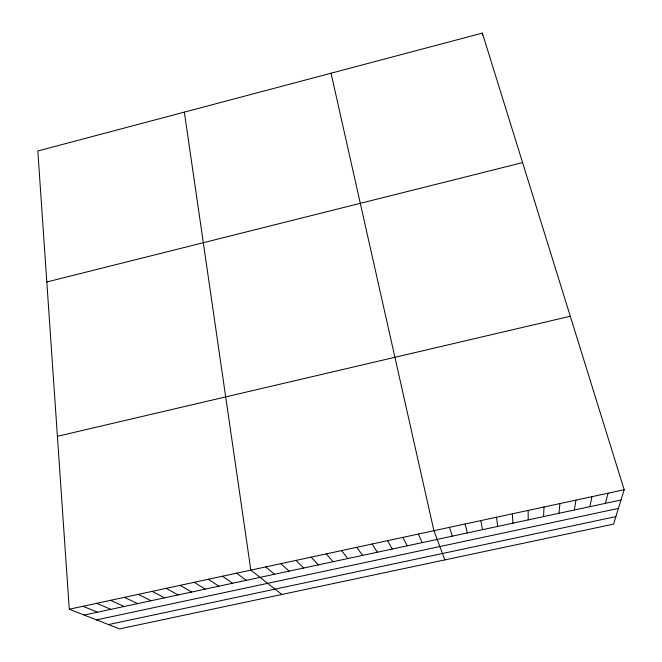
<?xml version="1.0" encoding="UTF-8"?>
<svg xmlns="http://www.w3.org/2000/svg" width="662" height="662" viewBox="0 0 662 662"><rect width="100%" height="100%" fill="white"/><g stroke="black" fill="none" stroke-linecap="round" stroke-linejoin="round"><path stroke-width="0.99" d="M543.576 516.592L544.007 507.001M558.968 513.298L559.936 503.575M574.401 509.988L575.915 500.133M589.892 506.67L591.952 496.682M605.424 503.335L608.039 493.215M624.175 489.739L613.558 524.122L119.499 628.9L69.27 609.222L37.825 150.986L482.358 33.1L624.175 489.739L69.27 609.222M46.812 281.979L522.583 162.612M57.404 436.308L570.296 316.246M84.19 615.064L621.006 500M96.495 619.889L618.407 508.424M108.477 624.58L615.875 516.617M82.99 606.268L97.488 612.218M96.751 603.305L110.819 609.354M110.554 600.335L124.199 606.491M124.398 597.356L137.605 603.612M138.275 594.36L151.06 600.732M152.202 591.365L164.548 597.844M166.17 588.361L178.07 594.939M180.172 585.34L191.641 592.035M194.223 582.32L205.245 589.114M208.307 579.283L218.89 586.193M222.44 576.238L232.569 583.263M236.615 573.193L246.297 580.317M281.855 594.468L250.832 570.131L184.359 112.126M265.826 566.904L274.573 574.26M280.862 563.66L289.128 571.141M295.955 560.416L303.734 568.004M311.09 557.156L318.381 564.868M326.275 553.887L333.069 561.715M341.509 550.602L347.807 558.562M356.785 547.317L362.586 555.393M372.11 544.015L377.414 552.216M387.493 540.705L392.293 549.021M402.918 537.379L407.204 545.827M418.392 534.052L422.174 542.617M444.881 559.895L433.916 530.709L331.05 73.225M449.498 527.349L452.245 536.17M465.121 523.99L467.347 532.935M480.794 520.613L482.499 529.691M496.525 517.229L497.7 526.431M512.297 513.828L512.942 523.162M482.358 33.1L482.49 35.094M528.127 510.419L528.235 519.885"/></g></svg>
